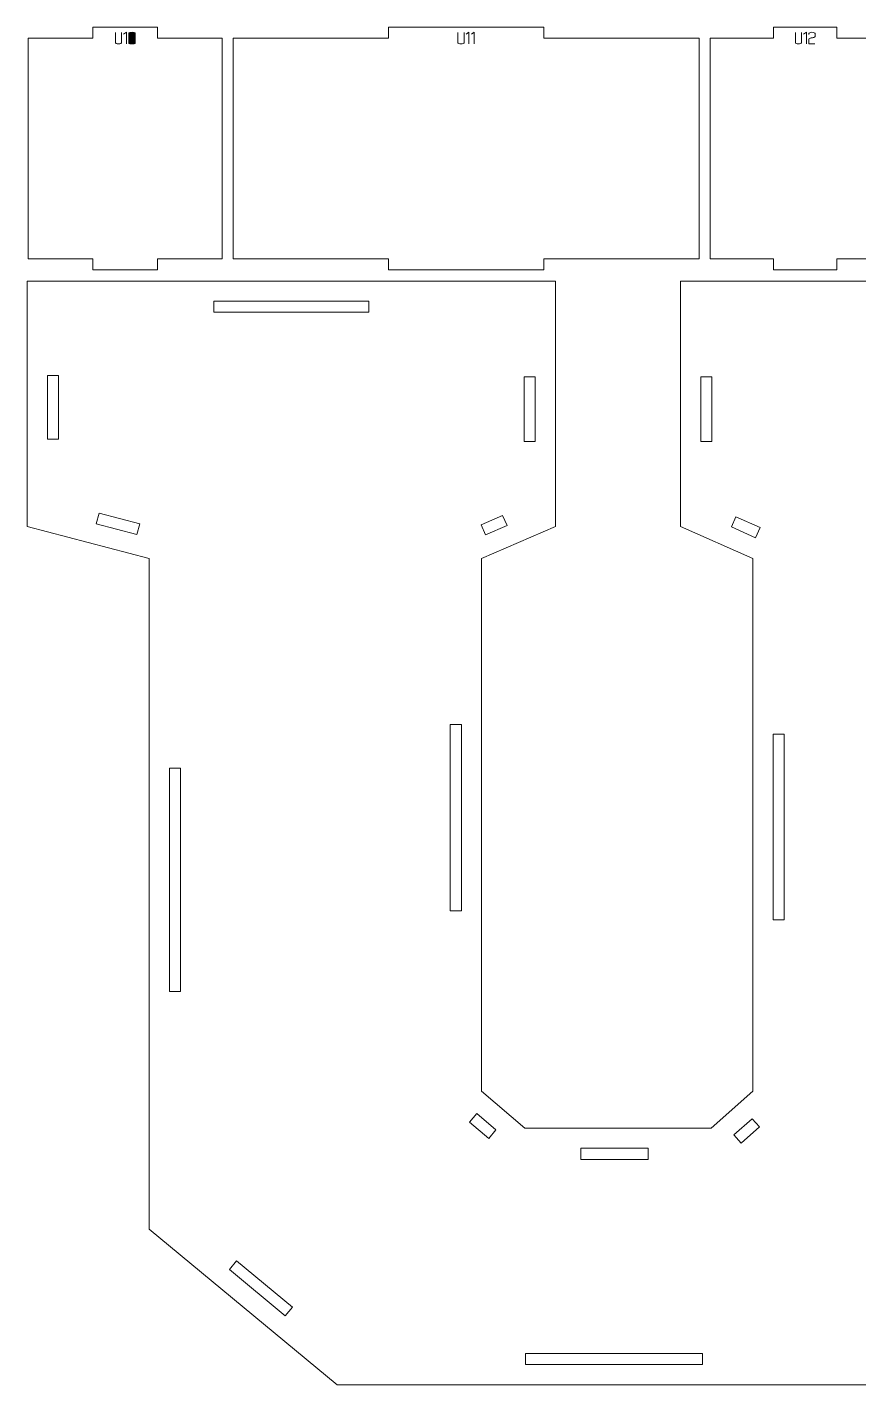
# Model space of a CAD drawing. Header units: centimetres. Extents: x -249 to 275, y -506 to 461.
# Drawn here: x 102.26 to 124.85, y -170.03 to -133.13 of the extents above; entities that cross this region are included whole.
import ezdxf

# ---------------------------------------------------------------- set-up
doc = ezdxf.new("R2010")
doc.units = ezdxf.units.CM
doc.header["$MEASUREMENT"] = 0
doc.layers.add('Capa 1', color=7, linetype='Continuous')

msp = doc.modelspace()

# ---------------------------------------------------------------- hatches: boundary and pattern name
at = {"layer": 'Capa 1', "true_color": 0x3e4095}
h = msp.add_hatch(color=175, dxfattribs=at)
edge = h.paths.add_edge_path()
edge.add_spline(control_points=[(104.82258, -133.54808), (104.82258, -133.55786), (104.81471, -133.56619), (104.79896, -133.57307), (104.78322, -133.57995), (104.76357, -133.58339), (104.74003, -133.58339), (104.71649, -133.58339), (104.69684, -133.57995), (104.6811, -133.57307), (104.66535, -133.56619), (104.65748, -133.55786), (104.65748, -133.54808), (104.65748, -133.54808), (104.65748, -133.26832), (104.65748, -133.26832), (104.65748, -133.26832), (104.65748, -133.54808), (104.65748, -133.54808), (104.65748, -133.55786), (104.66535, -133.56619), (104.6811, -133.57307), (104.69684, -133.57995), (104.71649, -133.58339), (104.74003, -133.58339), (104.76357, -133.58339), (104.78322, -133.57995), (104.79896, -133.57307), (104.81471, -133.56619), (104.82258, -133.55786), (104.82258, -133.54808), (104.82258, -133.54808), (104.82258, -133.26832), (104.82258, -133.26832), (104.82258, -133.26832), (104.82258, -133.54808), (104.82258, -133.54808)], knot_values=[0, 0, 0, 0, 0.08333333, 0.08333333, 0.08333333, 0.16666667, 0.16666667, 0.16666667, 0.25, 0.25, 0.25, 0.33333333, 0.33333333, 0.33333333, 0.41666667, 0.41666667, 0.41666667, 0.5, 0.5, 0.5, 0.58333333, 0.58333333, 0.58333333, 0.66666667, 0.66666667, 0.66666667, 0.75, 0.75, 0.75, 0.83333333, 0.83333333, 0.83333333, 0.91666667, 0.91666667, 0.91666667, 1, 1, 1, 1], degree=3, periodic=1)
h = msp.add_hatch(color=175, dxfattribs=at)
edge = h.paths.add_edge_path()
edge.add_spline(control_points=[(104.95374, -133.26649), (104.95374, -133.26649), (104.87761, -133.31923), (104.87761, -133.31923), (104.87761, -133.31923), (104.95374, -133.26649), (104.95374, -133.26649), (104.95374, -133.26649), (104.95374, -133.58339), (104.95374, -133.58339), (104.95374, -133.58339), (104.95374, -133.26649), (104.95374, -133.26649)], knot_values=[0, 0, 0, 0, 0.25, 0.25, 0.25, 0.5, 0.5, 0.5, 0.75, 0.75, 0.75, 1, 1, 1, 1], degree=3, periodic=1)
h = msp.add_hatch(color=175, dxfattribs=at)
edge = h.paths.add_edge_path()
edge.add_spline(control_points=[(105.02437, -133.55954), (105.02437, -133.56933), (105.03224, -133.57575), (105.04799, -133.5788), (105.06373, -133.58186), (105.08338, -133.58339), (105.10692, -133.58339), (105.13046, -133.58339), (105.15011, -133.58186), (105.16585, -133.5788), (105.1816, -133.57575), (105.18947, -133.56933), (105.18947, -133.55954), (105.18947, -133.55954), (105.18947, -133.29126), (105.18947, -133.29126), (105.18947, -133.28147), (105.1816, -133.27497), (105.16585, -133.27176), (105.15011, -133.26855), (105.13046, -133.26695), (105.10692, -133.26695), (105.08338, -133.26695), (105.06373, -133.26855), (105.04799, -133.27176), (105.03224, -133.27497), (105.02437, -133.28147), (105.02437, -133.29126), (105.02437, -133.29126), (105.02437, -133.55954), (105.02437, -133.55954)], knot_values=[0, 0, 0, 0, 0.1, 0.1, 0.1, 0.2, 0.2, 0.2, 0.3, 0.3, 0.3, 0.4, 0.4, 0.4, 0.5, 0.5, 0.5, 0.6, 0.6, 0.6, 0.7, 0.7, 0.7, 0.8, 0.8, 0.8, 0.9, 0.9, 0.9, 1, 1, 1, 1], degree=3, periodic=1)
h = msp.add_hatch(color=175, dxfattribs=at)
edge = h.paths.add_edge_path()
edge.add_spline(control_points=[(105.18947, -133.55954), (105.18947, -133.56933), (105.1816, -133.57575), (105.16585, -133.5788), (105.15011, -133.58186), (105.13046, -133.58339), (105.10692, -133.58339), (105.08338, -133.58339), (105.06373, -133.58186), (105.04799, -133.5788), (105.03224, -133.57575), (105.02437, -133.56933), (105.02437, -133.55954), (105.02437, -133.55954), (105.02437, -133.29126), (105.02437, -133.29126), (105.02437, -133.28147), (105.03224, -133.27497), (105.04799, -133.27176), (105.06373, -133.26855), (105.08338, -133.26695), (105.10692, -133.26695), (105.13046, -133.26695), (105.15011, -133.26855), (105.16585, -133.27176), (105.1816, -133.27497), (105.18947, -133.28147), (105.18947, -133.29126), (105.18947, -133.29126), (105.18947, -133.55954), (105.18947, -133.55954)], knot_values=[0, 0, 0, 0, 0.1, 0.1, 0.1, 0.2, 0.2, 0.2, 0.3, 0.3, 0.3, 0.4, 0.4, 0.4, 0.5, 0.5, 0.5, 0.6, 0.6, 0.6, 0.7, 0.7, 0.7, 0.8, 0.8, 0.8, 0.9, 0.9, 0.9, 1, 1, 1, 1], degree=3, periodic=1)
h = msp.add_hatch(color=175, dxfattribs=at)
edge = h.paths.add_edge_path()
edge.add_spline(control_points=[(114.1248, -133.54808), (114.1248, -133.55786), (114.11693, -133.56619), (114.10118, -133.57307), (114.08544, -133.57995), (114.06579, -133.58339), (114.04225, -133.58339), (114.01871, -133.58339), (113.99906, -133.57995), (113.98332, -133.57307), (113.96757, -133.56619), (113.9597, -133.55786), (113.9597, -133.54808), (113.9597, -133.54808), (113.9597, -133.26832), (113.9597, -133.26832), (113.9597, -133.26832), (113.9597, -133.54808), (113.9597, -133.54808), (113.9597, -133.55786), (113.96757, -133.56619), (113.98332, -133.57307), (113.99906, -133.57995), (114.01871, -133.58339), (114.04225, -133.58339), (114.06579, -133.58339), (114.08544, -133.57995), (114.10118, -133.57307), (114.11693, -133.56619), (114.1248, -133.55786), (114.1248, -133.54808), (114.1248, -133.54808), (114.1248, -133.26832), (114.1248, -133.26832), (114.1248, -133.26832), (114.1248, -133.54808), (114.1248, -133.54808)], knot_values=[0, 0, 0, 0, 0.08333333, 0.08333333, 0.08333333, 0.16666667, 0.16666667, 0.16666667, 0.25, 0.25, 0.25, 0.33333333, 0.33333333, 0.33333333, 0.41666667, 0.41666667, 0.41666667, 0.5, 0.5, 0.5, 0.58333333, 0.58333333, 0.58333333, 0.66666667, 0.66666667, 0.66666667, 0.75, 0.75, 0.75, 0.83333333, 0.83333333, 0.83333333, 0.91666667, 0.91666667, 0.91666667, 1, 1, 1, 1], degree=3, periodic=1)
h = msp.add_hatch(color=175, dxfattribs=at)
edge = h.paths.add_edge_path()
edge.add_spline(control_points=[(114.25596, -133.26649), (114.25596, -133.26649), (114.17983, -133.31923), (114.17983, -133.31923), (114.17983, -133.31923), (114.25596, -133.26649), (114.25596, -133.26649), (114.25596, -133.26649), (114.25596, -133.58339), (114.25596, -133.58339), (114.25596, -133.58339), (114.25596, -133.26649), (114.25596, -133.26649)], knot_values=[0, 0, 0, 0, 0.25, 0.25, 0.25, 0.5, 0.5, 0.5, 0.75, 0.75, 0.75, 1, 1, 1, 1], degree=3, periodic=1)
h = msp.add_hatch(color=175, dxfattribs=at)
edge = h.paths.add_edge_path()
edge.add_spline(control_points=[(114.40272, -133.26649), (114.40272, -133.26649), (114.32659, -133.31923), (114.32659, -133.31923), (114.32659, -133.31923), (114.40272, -133.26649), (114.40272, -133.26649), (114.40272, -133.26649), (114.40272, -133.58339), (114.40272, -133.58339), (114.40272, -133.58339), (114.40272, -133.26649), (114.40272, -133.26649)], knot_values=[0, 0, 0, 0, 0.25, 0.25, 0.25, 0.5, 0.5, 0.5, 0.75, 0.75, 0.75, 1, 1, 1, 1], degree=3, periodic=1)
h = msp.add_hatch(color=175, dxfattribs=at)
edge = h.paths.add_edge_path()
edge.add_spline(control_points=[(123.28916, -133.54808), (123.28916, -133.55786), (123.28129, -133.56619), (123.26554, -133.57307), (123.2498, -133.57995), (123.23015, -133.58339), (123.20661, -133.58339), (123.18307, -133.58339), (123.16342, -133.57995), (123.14768, -133.57307), (123.13193, -133.56619), (123.12406, -133.55786), (123.12406, -133.54808), (123.12406, -133.54808), (123.12406, -133.26832), (123.12406, -133.26832), (123.12406, -133.26832), (123.12406, -133.54808), (123.12406, -133.54808), (123.12406, -133.55786), (123.13193, -133.56619), (123.14768, -133.57307), (123.16342, -133.57995), (123.18307, -133.58339), (123.20661, -133.58339), (123.23015, -133.58339), (123.2498, -133.57995), (123.26554, -133.57307), (123.28129, -133.56619), (123.28916, -133.55786), (123.28916, -133.54808), (123.28916, -133.54808), (123.28916, -133.26832), (123.28916, -133.26832), (123.28916, -133.26832), (123.28916, -133.54808), (123.28916, -133.54808)], knot_values=[0, 0, 0, 0, 0.08333333, 0.08333333, 0.08333333, 0.16666667, 0.16666667, 0.16666667, 0.25, 0.25, 0.25, 0.33333333, 0.33333333, 0.33333333, 0.41666667, 0.41666667, 0.41666667, 0.5, 0.5, 0.5, 0.58333333, 0.58333333, 0.58333333, 0.66666667, 0.66666667, 0.66666667, 0.75, 0.75, 0.75, 0.83333333, 0.83333333, 0.83333333, 0.91666667, 0.91666667, 0.91666667, 1, 1, 1, 1], degree=3, periodic=1)
h = msp.add_hatch(color=175, dxfattribs=at)
edge = h.paths.add_edge_path()
edge.add_spline(control_points=[(123.42032, -133.26649), (123.42032, -133.26649), (123.34419, -133.31923), (123.34419, -133.31923), (123.34419, -133.31923), (123.42032, -133.26649), (123.42032, -133.26649), (123.42032, -133.26649), (123.42032, -133.58339), (123.42032, -133.58339), (123.42032, -133.58339), (123.42032, -133.26649), (123.42032, -133.26649)], knot_values=[0, 0, 0, 0, 0.25, 0.25, 0.25, 0.5, 0.5, 0.5, 0.75, 0.75, 0.75, 1, 1, 1, 1], degree=3, periodic=1)
h = msp.add_hatch(color=175, dxfattribs=at)
edge = h.paths.add_edge_path()
edge.add_spline(control_points=[(123.49049, -133.58339), (123.49049, -133.58339), (123.49049, -133.45085), (123.49049, -133.45085), (123.49141, -133.43893), (123.50226, -133.42976), (123.52305, -133.42334), (123.53161, -133.42272), (123.53979, -133.42173), (123.54759, -133.42035), (123.55538, -133.41898), (123.56326, -133.41753), (123.57121, -133.416), (123.58588, -133.41355), (123.59712, -133.41156), (123.60491, -133.41004), (123.61271, -133.40851), (123.62028, -133.40652), (123.62762, -133.40407), (123.64657, -133.39704), (123.65605, -133.38802), (123.65605, -133.37702), (123.65605, -133.37702), (123.65605, -133.30226), (123.65605, -133.30226), (123.65605, -133.29248), (123.64818, -133.28415), (123.63243, -133.27727), (123.61669, -133.27039), (123.59704, -133.26695), (123.5735, -133.26695), (123.54996, -133.26695), (123.53031, -133.27039), (123.51457, -133.27727), (123.49882, -133.28415), (123.49095, -133.29248), (123.49095, -133.30226), (123.49095, -133.30226), (123.49095, -133.32473), (123.49095, -133.32473), (123.49095, -133.32473), (123.49095, -133.30226), (123.49095, -133.30226), (123.49095, -133.29248), (123.49882, -133.28415), (123.51457, -133.27727), (123.53031, -133.27039), (123.54996, -133.26695), (123.5735, -133.26695), (123.59704, -133.26695), (123.61669, -133.27039), (123.63243, -133.27727), (123.64818, -133.28415), (123.65605, -133.29248), (123.65605, -133.30226), (123.65605, -133.30226), (123.65605, -133.37702), (123.65605, -133.37702), (123.65605, -133.38802), (123.64657, -133.39704), (123.62762, -133.40407), (123.62028, -133.40652), (123.61271, -133.40851), (123.60491, -133.41004), (123.59712, -133.41156), (123.58588, -133.41355), (123.57121, -133.416), (123.56326, -133.41753), (123.55538, -133.41898), (123.54759, -133.42035), (123.53979, -133.42173), (123.53161, -133.42272), (123.52305, -133.42334), (123.50226, -133.42976), (123.49141, -133.43893), (123.49049, -133.45085), (123.49049, -133.45085), (123.49049, -133.58339), (123.49049, -133.58339), (123.49049, -133.58339), (123.64734, -133.58339), (123.64734, -133.58339), (123.64734, -133.58339), (123.49049, -133.58339), (123.49049, -133.58339)], knot_values=[0, 0, 0, 0, 0.03571429, 0.03571429, 0.03571429, 0.07142857, 0.07142857, 0.07142857, 0.10714286, 0.10714286, 0.10714286, 0.14285714, 0.14285714, 0.14285714, 0.17857143, 0.17857143, 0.17857143, 0.21428571, 0.21428571, 0.21428571, 0.25, 0.25, 0.25, 0.28571429, 0.28571429, 0.28571429, 0.32142857, 0.32142857, 0.32142857, 0.35714286, 0.35714286, 0.35714286, 0.39285714, 0.39285714, 0.39285714, 0.42857143, 0.42857143, 0.42857143, 0.46428571, 0.46428571, 0.46428571, 0.5, 0.5, 0.5, 0.53571429, 0.53571429, 0.53571429, 0.57142857, 0.57142857, 0.57142857, 0.60714286, 0.60714286, 0.60714286, 0.64285714, 0.64285714, 0.64285714, 0.67857143, 0.67857143, 0.67857143, 0.71428571, 0.71428571, 0.71428571, 0.75, 0.75, 0.75, 0.78571429, 0.78571429, 0.78571429, 0.82142857, 0.82142857, 0.82142857, 0.85714286, 0.85714286, 0.85714286, 0.89285714, 0.89285714, 0.89285714, 0.92857143, 0.92857143, 0.92857143, 0.96428571, 0.96428571, 0.96428571, 1, 1, 1, 1], degree=3, periodic=1)

# ---------------------------------------------------------------- linework, layer by layer
at = {"layer": 'Capa 1', "color": 240, "lineweight": 20}
for points in [[(102.29016, -133.42619), (102.29016, -133.42619), (102.29016, -139.42619), (102.29016, -139.42619), (102.29016, -139.42619), (104.0457, -139.42619), (104.0457, -139.42619), (104.0457, -139.42619), (104.0457, -139.72619), (104.0457, -139.72619), (104.0457, -139.72619), (105.80124, -139.72619), (105.80124, -139.72619), (105.80124, -139.72619), (105.80124, -139.42619), (105.80124, -139.42619), (105.80124, -139.42619), (107.55679, -139.42619), (107.55679, -139.42619), (107.55679, -139.42619), (107.55679, -133.42619), (107.55679, -133.42619), (107.55679, -133.42619), (105.80124, -133.42619), (105.80124, -133.42619), (105.80124, -133.42619), (105.80124, -133.12619), (105.80124, -133.12619), (105.80124, -133.12619), (104.0457, -133.12619), (104.0457, -133.12619), (104.0457, -133.12619), (104.0457, -133.42619), (104.0457, -133.42619), (104.0457, -133.42619), (102.29016, -133.42619), (102.29016, -133.42619)], [(107.85679, -133.42619), (107.85679, -133.42619), (107.85679, -139.42619), (107.85679, -139.42619), (107.85679, -139.42619), (112.07307, -139.42619), (112.07307, -139.42619), (112.07307, -139.42619), (112.07307, -139.72619), (112.07307, -139.72619), (112.07307, -139.72619), (116.28935, -139.72619), (116.28935, -139.72619), (116.28935, -139.72619), (116.28935, -139.42619), (116.28935, -139.42619), (116.28935, -139.42619), (120.50563, -139.42619), (120.50563, -139.42619), (120.50563, -139.42619), (120.50563, -133.42619), (120.50563, -133.42619), (120.50563, -133.42619), (116.28935, -133.42619), (116.28935, -133.42619), (116.28935, -133.42619), (116.28935, -133.12619), (116.28935, -133.12619), (116.28935, -133.12619), (112.07307, -133.12619), (112.07307, -133.12619), (112.07307, -133.12619), (112.07307, -133.42619), (112.07307, -133.42619), (112.07307, -133.42619), (107.85679, -133.42619), (107.85679, -133.42619)], [(120.80563, -133.42619), (120.80563, -133.42619), (120.80563, -139.42619), (120.80563, -139.42619), (120.80563, -139.42619), (122.52858, -139.42619), (122.52858, -139.42619), (122.52858, -139.42619), (122.52858, -139.72619), (122.52858, -139.72619), (122.52858, -139.72619), (124.25153, -139.72619), (124.25153, -139.72619), (124.25153, -139.72619), (124.25153, -139.42619), (124.25153, -139.42619), (124.25153, -139.42619), (125.97448, -139.42619), (125.97448, -139.42619), (125.97448, -139.42619), (125.97448, -133.42619), (125.97448, -133.42619), (125.97448, -133.42619), (124.25153, -133.42619), (124.25153, -133.42619), (124.25153, -133.42619), (124.25153, -133.12619), (124.25153, -133.12619), (124.25153, -133.12619), (122.52858, -133.12619), (122.52858, -133.12619), (122.52858, -133.12619), (122.52858, -133.42619), (122.52858, -133.42619), (122.52858, -133.42619), (120.80563, -133.42619), (120.80563, -133.42619)]]:
    msp.add_open_spline(points, degree=3, knots=[0, 0, 0, 0, 0.08333333, 0.08333333, 0.08333333, 0.16666667, 0.16666667, 0.16666667, 0.25, 0.25, 0.25, 0.33333333, 0.33333333, 0.33333333, 0.41666667, 0.41666667, 0.41666667, 0.5, 0.5, 0.5, 0.58333333, 0.58333333, 0.58333333, 0.66666667, 0.66666667, 0.66666667, 0.75, 0.75, 0.75, 0.83333333, 0.83333333, 0.83333333, 0.91666667, 0.91666667, 0.91666667, 1, 1, 1, 1], dxfattribs=at)
at = {"layer": 'Capa 1', "color": 114, "lineweight": 9}
for points, knots in [([(104.82258, -133.54808), (104.82258, -133.55786), (104.81471, -133.56619), (104.79896, -133.57307), (104.78322, -133.57995), (104.76357, -133.58339), (104.74003, -133.58339), (104.71649, -133.58339), (104.69684, -133.57995), (104.6811, -133.57307), (104.66535, -133.56619), (104.65748, -133.55786), (104.65748, -133.54808), (104.65748, -133.54808), (104.65748, -133.26832), (104.65748, -133.26832), (104.65748, -133.26832), (104.65748, -133.54808), (104.65748, -133.54808), (104.65748, -133.55786), (104.66535, -133.56619), (104.6811, -133.57307), (104.69684, -133.57995), (104.71649, -133.58339), (104.74003, -133.58339), (104.76357, -133.58339), (104.78322, -133.57995), (104.79896, -133.57307), (104.81471, -133.56619), (104.82258, -133.55786), (104.82258, -133.54808), (104.82258, -133.54808), (104.82258, -133.26832), (104.82258, -133.26832), (104.82258, -133.26832), (104.82258, -133.54808), (104.82258, -133.54808)], [0, 0, 0, 0, 0.08333333, 0.08333333, 0.08333333, 0.16666667, 0.16666667, 0.16666667, 0.25, 0.25, 0.25, 0.33333333, 0.33333333, 0.33333333, 0.41666667, 0.41666667, 0.41666667, 0.5, 0.5, 0.5, 0.58333333, 0.58333333, 0.58333333, 0.66666667, 0.66666667, 0.66666667, 0.75, 0.75, 0.75, 0.83333333, 0.83333333, 0.83333333, 0.91666667, 0.91666667, 0.91666667, 1, 1, 1, 1]), ([(104.95374, -133.26649), (104.95374, -133.26649), (104.87761, -133.31923), (104.87761, -133.31923), (104.87761, -133.31923), (104.95374, -133.26649), (104.95374, -133.26649), (104.95374, -133.26649), (104.95374, -133.58339), (104.95374, -133.58339), (104.95374, -133.58339), (104.95374, -133.26649), (104.95374, -133.26649)], [0, 0, 0, 0, 0.25, 0.25, 0.25, 0.5, 0.5, 0.5, 0.75, 0.75, 0.75, 1, 1, 1, 1]), ([(105.02437, -133.55954), (105.02437, -133.56933), (105.03224, -133.57575), (105.04799, -133.5788), (105.06373, -133.58186), (105.08338, -133.58339), (105.10692, -133.58339), (105.13046, -133.58339), (105.15011, -133.58186), (105.16585, -133.5788), (105.1816, -133.57575), (105.18947, -133.56933), (105.18947, -133.55954), (105.18947, -133.55954), (105.18947, -133.29126), (105.18947, -133.29126), (105.18947, -133.28147), (105.1816, -133.27497), (105.16585, -133.27176), (105.15011, -133.26855), (105.13046, -133.26695), (105.10692, -133.26695), (105.08338, -133.26695), (105.06373, -133.26855), (105.04799, -133.27176), (105.03224, -133.27497), (105.02437, -133.28147), (105.02437, -133.29126), (105.02437, -133.29126), (105.02437, -133.55954), (105.02437, -133.55954)], [0, 0, 0, 0, 0.1, 0.1, 0.1, 0.2, 0.2, 0.2, 0.3, 0.3, 0.3, 0.4, 0.4, 0.4, 0.5, 0.5, 0.5, 0.6, 0.6, 0.6, 0.7, 0.7, 0.7, 0.8, 0.8, 0.8, 0.9, 0.9, 0.9, 1, 1, 1, 1]), ([(105.18947, -133.55954), (105.18947, -133.56933), (105.1816, -133.57575), (105.16585, -133.5788), (105.15011, -133.58186), (105.13046, -133.58339), (105.10692, -133.58339), (105.08338, -133.58339), (105.06373, -133.58186), (105.04799, -133.5788), (105.03224, -133.57575), (105.02437, -133.56933), (105.02437, -133.55954), (105.02437, -133.55954), (105.02437, -133.29126), (105.02437, -133.29126), (105.02437, -133.28147), (105.03224, -133.27497), (105.04799, -133.27176), (105.06373, -133.26855), (105.08338, -133.26695), (105.10692, -133.26695), (105.13046, -133.26695), (105.15011, -133.26855), (105.16585, -133.27176), (105.1816, -133.27497), (105.18947, -133.28147), (105.18947, -133.29126), (105.18947, -133.29126), (105.18947, -133.55954), (105.18947, -133.55954)], [0, 0, 0, 0, 0.1, 0.1, 0.1, 0.2, 0.2, 0.2, 0.3, 0.3, 0.3, 0.4, 0.4, 0.4, 0.5, 0.5, 0.5, 0.6, 0.6, 0.6, 0.7, 0.7, 0.7, 0.8, 0.8, 0.8, 0.9, 0.9, 0.9, 1, 1, 1, 1]), ([(114.1248, -133.54808), (114.1248, -133.55786), (114.11693, -133.56619), (114.10118, -133.57307), (114.08544, -133.57995), (114.06579, -133.58339), (114.04225, -133.58339), (114.01871, -133.58339), (113.99906, -133.57995), (113.98332, -133.57307), (113.96757, -133.56619), (113.9597, -133.55786), (113.9597, -133.54808), (113.9597, -133.54808), (113.9597, -133.26832), (113.9597, -133.26832), (113.9597, -133.26832), (113.9597, -133.54808), (113.9597, -133.54808), (113.9597, -133.55786), (113.96757, -133.56619), (113.98332, -133.57307), (113.99906, -133.57995), (114.01871, -133.58339), (114.04225, -133.58339), (114.06579, -133.58339), (114.08544, -133.57995), (114.10118, -133.57307), (114.11693, -133.56619), (114.1248, -133.55786), (114.1248, -133.54808), (114.1248, -133.54808), (114.1248, -133.26832), (114.1248, -133.26832), (114.1248, -133.26832), (114.1248, -133.54808), (114.1248, -133.54808)], [0, 0, 0, 0, 0.08333333, 0.08333333, 0.08333333, 0.16666667, 0.16666667, 0.16666667, 0.25, 0.25, 0.25, 0.33333333, 0.33333333, 0.33333333, 0.41666667, 0.41666667, 0.41666667, 0.5, 0.5, 0.5, 0.58333333, 0.58333333, 0.58333333, 0.66666667, 0.66666667, 0.66666667, 0.75, 0.75, 0.75, 0.83333333, 0.83333333, 0.83333333, 0.91666667, 0.91666667, 0.91666667, 1, 1, 1, 1]), ([(114.25596, -133.26649), (114.25596, -133.26649), (114.17983, -133.31923), (114.17983, -133.31923), (114.17983, -133.31923), (114.25596, -133.26649), (114.25596, -133.26649), (114.25596, -133.26649), (114.25596, -133.58339), (114.25596, -133.58339), (114.25596, -133.58339), (114.25596, -133.26649), (114.25596, -133.26649)], [0, 0, 0, 0, 0.25, 0.25, 0.25, 0.5, 0.5, 0.5, 0.75, 0.75, 0.75, 1, 1, 1, 1]), ([(114.40272, -133.26649), (114.40272, -133.26649), (114.32659, -133.31923), (114.32659, -133.31923), (114.32659, -133.31923), (114.40272, -133.26649), (114.40272, -133.26649), (114.40272, -133.26649), (114.40272, -133.58339), (114.40272, -133.58339), (114.40272, -133.58339), (114.40272, -133.26649), (114.40272, -133.26649)], [0, 0, 0, 0, 0.25, 0.25, 0.25, 0.5, 0.5, 0.5, 0.75, 0.75, 0.75, 1, 1, 1, 1]), ([(123.28916, -133.54808), (123.28916, -133.55786), (123.28129, -133.56619), (123.26554, -133.57307), (123.2498, -133.57995), (123.23015, -133.58339), (123.20661, -133.58339), (123.18307, -133.58339), (123.16342, -133.57995), (123.14768, -133.57307), (123.13193, -133.56619), (123.12406, -133.55786), (123.12406, -133.54808), (123.12406, -133.54808), (123.12406, -133.26832), (123.12406, -133.26832), (123.12406, -133.26832), (123.12406, -133.54808), (123.12406, -133.54808), (123.12406, -133.55786), (123.13193, -133.56619), (123.14768, -133.57307), (123.16342, -133.57995), (123.18307, -133.58339), (123.20661, -133.58339), (123.23015, -133.58339), (123.2498, -133.57995), (123.26554, -133.57307), (123.28129, -133.56619), (123.28916, -133.55786), (123.28916, -133.54808), (123.28916, -133.54808), (123.28916, -133.26832), (123.28916, -133.26832), (123.28916, -133.26832), (123.28916, -133.54808), (123.28916, -133.54808)], [0, 0, 0, 0, 0.08333333, 0.08333333, 0.08333333, 0.16666667, 0.16666667, 0.16666667, 0.25, 0.25, 0.25, 0.33333333, 0.33333333, 0.33333333, 0.41666667, 0.41666667, 0.41666667, 0.5, 0.5, 0.5, 0.58333333, 0.58333333, 0.58333333, 0.66666667, 0.66666667, 0.66666667, 0.75, 0.75, 0.75, 0.83333333, 0.83333333, 0.83333333, 0.91666667, 0.91666667, 0.91666667, 1, 1, 1, 1]), ([(123.42032, -133.26649), (123.42032, -133.26649), (123.34419, -133.31923), (123.34419, -133.31923), (123.34419, -133.31923), (123.42032, -133.26649), (123.42032, -133.26649), (123.42032, -133.26649), (123.42032, -133.58339), (123.42032, -133.58339), (123.42032, -133.58339), (123.42032, -133.26649), (123.42032, -133.26649)], [0, 0, 0, 0, 0.25, 0.25, 0.25, 0.5, 0.5, 0.5, 0.75, 0.75, 0.75, 1, 1, 1, 1]), ([(123.49049, -133.58339), (123.49049, -133.58339), (123.49049, -133.45085), (123.49049, -133.45085), (123.49141, -133.43893), (123.50226, -133.42976), (123.52305, -133.42334), (123.53161, -133.42272), (123.53979, -133.42173), (123.54759, -133.42035), (123.55538, -133.41898), (123.56326, -133.41753), (123.57121, -133.416), (123.58588, -133.41355), (123.59712, -133.41156), (123.60491, -133.41004), (123.61271, -133.40851), (123.62028, -133.40652), (123.62762, -133.40407), (123.64657, -133.39704), (123.65605, -133.38802), (123.65605, -133.37702), (123.65605, -133.37702), (123.65605, -133.30226), (123.65605, -133.30226), (123.65605, -133.29248), (123.64818, -133.28415), (123.63243, -133.27727), (123.61669, -133.27039), (123.59704, -133.26695), (123.5735, -133.26695), (123.54996, -133.26695), (123.53031, -133.27039), (123.51457, -133.27727), (123.49882, -133.28415), (123.49095, -133.29248), (123.49095, -133.30226), (123.49095, -133.30226), (123.49095, -133.32473), (123.49095, -133.32473), (123.49095, -133.32473), (123.49095, -133.30226), (123.49095, -133.30226), (123.49095, -133.29248), (123.49882, -133.28415), (123.51457, -133.27727), (123.53031, -133.27039), (123.54996, -133.26695), (123.5735, -133.26695), (123.59704, -133.26695), (123.61669, -133.27039), (123.63243, -133.27727), (123.64818, -133.28415), (123.65605, -133.29248), (123.65605, -133.30226), (123.65605, -133.30226), (123.65605, -133.37702), (123.65605, -133.37702), (123.65605, -133.38802), (123.64657, -133.39704), (123.62762, -133.40407), (123.62028, -133.40652), (123.61271, -133.40851), (123.60491, -133.41004), (123.59712, -133.41156), (123.58588, -133.41355), (123.57121, -133.416), (123.56326, -133.41753), (123.55538, -133.41898), (123.54759, -133.42035), (123.53979, -133.42173), (123.53161, -133.42272), (123.52305, -133.42334), (123.50226, -133.42976), (123.49141, -133.43893), (123.49049, -133.45085), (123.49049, -133.45085), (123.49049, -133.58339), (123.49049, -133.58339), (123.49049, -133.58339), (123.64734, -133.58339), (123.64734, -133.58339), (123.64734, -133.58339), (123.49049, -133.58339), (123.49049, -133.58339)], [0, 0, 0, 0, 0.03571429, 0.03571429, 0.03571429, 0.07142857, 0.07142857, 0.07142857, 0.10714286, 0.10714286, 0.10714286, 0.14285714, 0.14285714, 0.14285714, 0.17857143, 0.17857143, 0.17857143, 0.21428571, 0.21428571, 0.21428571, 0.25, 0.25, 0.25, 0.28571429, 0.28571429, 0.28571429, 0.32142857, 0.32142857, 0.32142857, 0.35714286, 0.35714286, 0.35714286, 0.39285714, 0.39285714, 0.39285714, 0.42857143, 0.42857143, 0.42857143, 0.46428571, 0.46428571, 0.46428571, 0.5, 0.5, 0.5, 0.53571429, 0.53571429, 0.53571429, 0.57142857, 0.57142857, 0.57142857, 0.60714286, 0.60714286, 0.60714286, 0.64285714, 0.64285714, 0.64285714, 0.67857143, 0.67857143, 0.67857143, 0.71428571, 0.71428571, 0.71428571, 0.75, 0.75, 0.75, 0.78571429, 0.78571429, 0.78571429, 0.82142857, 0.82142857, 0.82142857, 0.85714286, 0.85714286, 0.85714286, 0.89285714, 0.89285714, 0.89285714, 0.92857143, 0.92857143, 0.92857143, 0.96428571, 0.96428571, 0.96428571, 1, 1, 1, 1])]:
    msp.add_open_spline(points, degree=3, knots=knots, dxfattribs=at)
at = {"layer": 'Capa 1', "color": 240, "lineweight": 9}
for points, knots in [([(134.09107, -140.02619), (134.09107, -140.02619), (134.09107, -146.69769), (134.09107, -146.69769), (134.09107, -146.69769), (130.77713, -147.56978), (130.77713, -147.56978), (130.77713, -147.56978), (130.77713, -165.79649), (130.77713, -165.79649), (130.77713, -165.79649), (125.719, -170.02614), (125.719, -170.02614), (125.719, -170.02614), (110.67542, -170.02614), (110.67542, -170.02614), (110.67542, -170.02614), (105.57369, -165.79649), (105.57369, -165.79649), (105.57369, -165.79649), (105.57369, -147.56978), (105.57369, -147.56978), (105.57369, -147.56978), (102.25974, -146.69769), (102.25974, -146.69769), (102.25974, -146.69769), (102.25974, -140.02619), (102.25974, -140.02619), (102.25974, -140.02619), (116.60564, -140.02619), (116.60564, -140.02619), (116.60564, -140.02619), (116.60564, -146.69769), (116.60564, -146.69769), (116.60564, -146.69769), (114.59983, -147.56978), (114.59983, -147.56978), (114.59983, -147.56978), (114.59983, -162.0465), (114.59983, -162.0465), (114.59983, -162.0465), (115.77716, -163.0494), (115.77716, -163.0494), (115.77716, -163.0494), (120.83529, -163.0494), (120.83529, -163.0494), (120.83529, -163.0494), (121.969, -162.0465), (121.969, -162.0465), (121.969, -162.0465), (121.969, -147.56978), (121.969, -147.56978), (121.969, -147.56978), (120.0068, -146.69769), (120.0068, -146.69769), (120.0068, -146.69769), (120.0068, -140.02619), (120.0068, -140.02619), (120.0068, -140.02619), (134.09107, -140.02619), (134.09107, -140.02619)], [0, 0, 0, 0, 0.05, 0.05, 0.05, 0.1, 0.1, 0.1, 0.15, 0.15, 0.15, 0.2, 0.2, 0.2, 0.25, 0.25, 0.25, 0.3, 0.3, 0.3, 0.35, 0.35, 0.35, 0.4, 0.4, 0.4, 0.45, 0.45, 0.45, 0.5, 0.5, 0.5, 0.55, 0.55, 0.55, 0.6, 0.6, 0.6, 0.65, 0.65, 0.65, 0.7, 0.7, 0.7, 0.75, 0.75, 0.75, 0.8, 0.8, 0.8, 0.85, 0.85, 0.85, 0.9, 0.9, 0.9, 0.95, 0.95, 0.95, 1, 1, 1, 1]), ([(107.32455, -140.87472), (107.32455, -140.87472), (111.54083, -140.87472), (111.54083, -140.87472), (111.54083, -140.87472), (111.54083, -140.57472), (111.54083, -140.57472), (111.54083, -140.57472), (107.32455, -140.57472), (107.32455, -140.57472), (107.32455, -140.57472), (107.32455, -140.87472), (107.32455, -140.87472)], [0, 0, 0, 0, 0.25, 0.25, 0.25, 0.5, 0.5, 0.5, 0.75, 0.75, 0.75, 1, 1, 1, 1]), ([(103.10827, -144.32062), (103.10827, -144.32062), (103.10827, -142.59767), (103.10827, -142.59767), (103.10827, -142.59767), (102.80827, -142.59767), (102.80827, -142.59767), (102.80827, -142.59767), (102.80827, -144.32062), (102.80827, -144.32062), (102.80827, -144.32062), (103.10827, -144.32062), (103.10827, -144.32062)], [0, 0, 0, 0, 0.25, 0.25, 0.25, 0.5, 0.5, 0.5, 0.75, 0.75, 0.75, 1, 1, 1, 1]), ([(115.75711, -142.63026), (115.75711, -142.63026), (115.75711, -144.38581), (115.75711, -144.38581), (115.75711, -144.38581), (116.05711, -144.38581), (116.05711, -144.38581), (116.05711, -144.38581), (116.05711, -142.63026), (116.05711, -142.63026), (116.05711, -142.63026), (115.75711, -142.63026), (115.75711, -142.63026)], [0, 0, 0, 0, 0.25, 0.25, 0.25, 0.5, 0.5, 0.5, 0.75, 0.75, 0.75, 1, 1, 1, 1]), ([(120.85533, -144.38907), (120.85533, -144.38907), (120.85533, -142.6319), (120.85533, -142.6319), (120.85533, -142.6319), (120.55533, -142.6319), (120.55533, -142.6319), (120.55533, -142.6319), (120.55533, -144.38907), (120.55533, -144.38907), (120.55533, -144.38907), (120.85533, -144.38907), (120.85533, -144.38907)], [0, 0, 0, 0, 0.25, 0.25, 0.25, 0.5, 0.5, 0.5, 0.75, 0.75, 0.75, 1, 1, 1, 1]), ([(105.31757, -146.62496), (105.31757, -146.62496), (104.21292, -146.33427), (104.21292, -146.33427), (104.21292, -146.33427), (104.13657, -146.62439), (104.13657, -146.62439), (104.13657, -146.62439), (105.24122, -146.91509), (105.24122, -146.91509), (105.24122, -146.91509), (105.31757, -146.62496), (105.31757, -146.62496)], [0, 0, 0, 0, 0.25, 0.25, 0.25, 0.5, 0.5, 0.5, 0.75, 0.75, 0.75, 1, 1, 1, 1]), ([(115.17261, -146.39548), (115.17261, -146.39548), (114.58811, -146.64961), (114.58811, -146.64961), (114.58811, -146.64961), (114.70772, -146.92473), (114.70772, -146.92473), (114.70772, -146.92473), (115.29223, -146.6706), (115.29223, -146.6706), (115.29223, -146.6706), (115.17261, -146.39548), (115.17261, -146.39548)], [0, 0, 0, 0, 0.25, 0.25, 0.25, 0.5, 0.5, 0.5, 0.75, 0.75, 0.75, 1, 1, 1, 1]), ([(122.16346, -146.72764), (122.16346, -146.72764), (121.5094, -146.43695), (121.5094, -146.43695), (121.5094, -146.43695), (121.38755, -146.71109), (121.38755, -146.71109), (121.38755, -146.71109), (122.04162, -147.00179), (122.04162, -147.00179), (122.04162, -147.00179), (122.16346, -146.72764), (122.16346, -146.72764)], [0, 0, 0, 0, 0.25, 0.25, 0.25, 0.5, 0.5, 0.5, 0.75, 0.75, 0.75, 1, 1, 1, 1]), ([(113.7513, -152.07895), (113.7513, -152.07895), (113.7513, -157.14446), (113.7513, -157.14446), (113.7513, -157.14446), (114.0513, -157.14446), (114.0513, -157.14446), (114.0513, -157.14446), (114.0513, -152.07895), (114.0513, -152.07895), (114.0513, -152.07895), (113.7513, -152.07895), (113.7513, -152.07895)], [0, 0, 0, 0, 0.25, 0.25, 0.25, 0.5, 0.5, 0.5, 0.75, 0.75, 0.75, 1, 1, 1, 1]), ([(122.81753, -157.38334), (122.81753, -157.38334), (122.81753, -152.33791), (122.81753, -152.33791), (122.81753, -152.33791), (122.51753, -152.33791), (122.51753, -152.33791), (122.51753, -152.33791), (122.51753, -157.38334), (122.51753, -157.38334), (122.51753, -157.38334), (122.81753, -157.38334), (122.81753, -157.38334)], [0, 0, 0, 0, 0.25, 0.25, 0.25, 0.5, 0.5, 0.5, 0.75, 0.75, 0.75, 1, 1, 1, 1]), ([(106.42222, -159.33376), (106.42222, -159.33376), (106.42222, -153.26977), (106.42222, -153.26977), (106.42222, -153.26977), (106.12222, -153.26977), (106.12222, -153.26977), (106.12222, -153.26977), (106.12222, -159.33376), (106.12222, -159.33376), (106.12222, -159.33376), (106.42222, -159.33376), (106.42222, -159.33376)], [0, 0, 0, 0, 0.25, 0.25, 0.25, 0.5, 0.5, 0.5, 0.75, 0.75, 0.75, 1, 1, 1, 1]), ([(114.27309, -162.88282), (114.27309, -162.88282), (114.79487, -163.3273), (114.79487, -163.3273), (114.79487, -163.3273), (114.98941, -163.09893), (114.98941, -163.09893), (114.98941, -163.09893), (114.46762, -162.65445), (114.46762, -162.65445), (114.46762, -162.65445), (114.27309, -162.88282), (114.27309, -162.88282)], [0, 0, 0, 0, 0.25, 0.25, 0.25, 0.5, 0.5, 0.5, 0.75, 0.75, 0.75, 1, 1, 1, 1]), ([(121.65424, -163.45784), (121.65424, -163.45784), (122.15173, -163.01774), (122.15173, -163.01774), (122.15173, -163.01774), (121.95296, -162.79304), (121.95296, -162.79304), (121.95296, -162.79304), (121.45546, -163.23314), (121.45546, -163.23314), (121.45546, -163.23314), (121.65424, -163.45784), (121.65424, -163.45784)], [0, 0, 0, 0, 0.25, 0.25, 0.25, 0.5, 0.5, 0.5, 0.75, 0.75, 0.75, 1, 1, 1, 1]), ([(117.29582, -163.89793), (117.29582, -163.89793), (119.1269, -163.89793), (119.1269, -163.89793), (119.1269, -163.89793), (119.1269, -163.59793), (119.1269, -163.59793), (119.1269, -163.59793), (117.29582, -163.59793), (117.29582, -163.59793), (117.29582, -163.59793), (117.29582, -163.89793), (117.29582, -163.89793)], [0, 0, 0, 0, 0.25, 0.25, 0.25, 0.5, 0.5, 0.5, 0.75, 0.75, 0.75, 1, 1, 1, 1]), ([(109.46169, -167.91766), (109.46169, -167.91766), (107.94195, -166.6577), (107.94195, -166.6577), (107.94195, -166.6577), (107.75048, -166.88865), (107.75048, -166.88865), (107.75048, -166.88865), (109.27021, -168.14861), (109.27021, -168.14861), (109.27021, -168.14861), (109.46169, -167.91766), (109.46169, -167.91766)], [0, 0, 0, 0, 0.25, 0.25, 0.25, 0.5, 0.5, 0.5, 0.75, 0.75, 0.75, 1, 1, 1, 1]), ([(120.60113, -169.17761), (120.60113, -169.17761), (115.79127, -169.17761), (115.79127, -169.17761), (115.79127, -169.17761), (115.79127, -169.47761), (115.79127, -169.47761), (115.79127, -169.47761), (120.60113, -169.47761), (120.60113, -169.47761), (120.60113, -169.47761), (120.60113, -169.17761), (120.60113, -169.17761)], [0, 0, 0, 0, 0.25, 0.25, 0.25, 0.5, 0.5, 0.5, 0.75, 0.75, 0.75, 1, 1, 1, 1])]:
    msp.add_open_spline(points, degree=3, knots=knots, dxfattribs=at)

doc.saveas('drawing.dxf')
